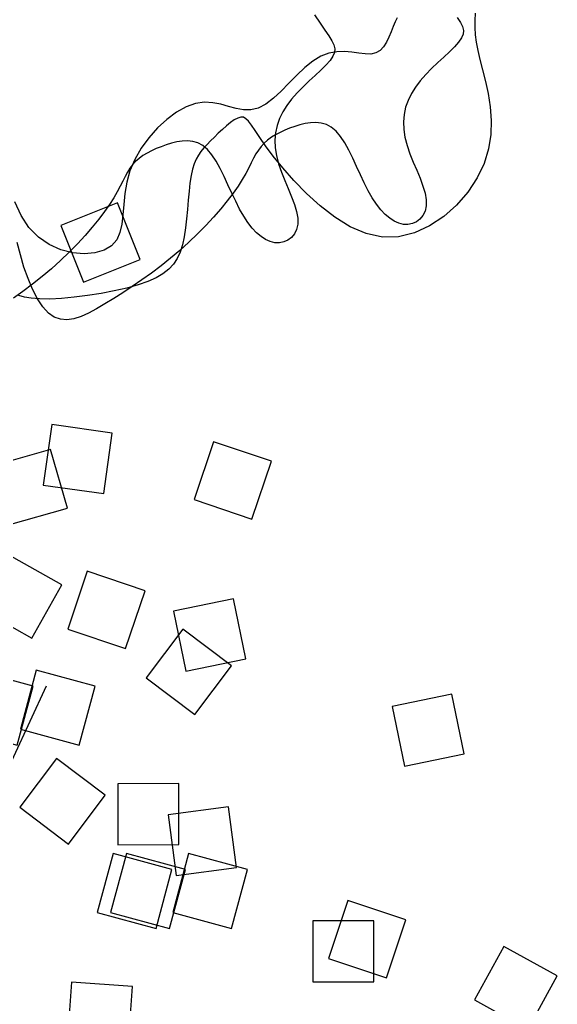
# Model space of a CAD drawing. Extents: x 41.89 to 46.57, y 11.47 to 19.19.
# Drawn here: x 46.013 to 46.353, y 17.71 to 18.333 of the extents above; entities that cross this region are included whole.
import ezdxf

# ---------------------------------------------------------------- set-up
doc = ezdxf.new("R2010")
doc.units = 0
doc.header["$LTSCALE"] = 3
doc.header["$MEASUREMENT"] = 0
doc.layers.get('0').update_dxf_attribs({"linetype": 'CONTINUOUS'})

msp = doc.modelspace()

# ---------------------------------------------------------------- linework, layer by layer
for p, q in [((46.19933, 18.33626), (46.20277, 18.33097)), ((46.30109, 18.33743), (46.30075, 18.33283)), ((46.20277, 18.33097), (46.20578, 18.3266)), ((46.25027, 18.33196), (46.24899, 18.32895)), ((46.25165, 18.33447), (46.25027, 18.33196)), ((46.28968, 18.33458), (46.29162, 18.33154)), ((46.29162, 18.33154), (46.29293, 18.3289)), ((46.30075, 18.33283), (46.30072, 18.32834)), ((46.20578, 18.3266), (46.20829, 18.32298)), ((46.2477, 18.32563), (46.24633, 18.32224)), ((46.24899, 18.32895), (46.2477, 18.32563)), ((46.29336, 18.32418), (46.29235, 18.32174)), ((46.29293, 18.3289), (46.29353, 18.32651)), ((46.29353, 18.32651), (46.29336, 18.32418)), ((46.30072, 18.32834), (46.30101, 18.32378)), ((46.30101, 18.32378), (46.30163, 18.31899)), ((46.20829, 18.32298), (46.21023, 18.31993)), ((46.21023, 18.31993), (46.21154, 18.3173)), ((46.24477, 18.31898), (46.24294, 18.31608)), ((46.24633, 18.32224), (46.24477, 18.31898)), ((46.29047, 18.31907), (46.28785, 18.31615)), ((46.29235, 18.32174), (46.29047, 18.31907)), ((46.30163, 18.31899), (46.30261, 18.31378)), ((46.20834, 18.31216), (46.20327, 18.31025)), ((46.21334, 18.31301), (46.20834, 18.31216)), ((46.21197, 18.31257), (46.21096, 18.31014)), ((46.21154, 18.3173), (46.21214, 18.3149)), ((46.21214, 18.3149), (46.21197, 18.31257)), ((46.21821, 18.31308), (46.21334, 18.31301)), ((46.22287, 18.31267), (46.21821, 18.31308)), ((46.22725, 18.31209), (46.22287, 18.31267)), ((46.2313, 18.31161), (46.22725, 18.31209)), ((46.23494, 18.31155), (46.2313, 18.31161)), ((46.2381, 18.31219), (46.23494, 18.31155)), ((46.24075, 18.31374), (46.2381, 18.31219)), ((46.24294, 18.31608), (46.24075, 18.31374)), ((46.28467, 18.313), (46.28108, 18.30965)), ((46.28785, 18.31615), (46.28467, 18.313)), ((46.30261, 18.31378), (46.30395, 18.30797)), ((46.1982, 18.30709), (46.19313, 18.30292)), ((46.20327, 18.31025), (46.1982, 18.30709)), ((46.20908, 18.30746), (46.20646, 18.30454)), ((46.21096, 18.31014), (46.20908, 18.30746)), ((46.27727, 18.30612), (46.27341, 18.30243)), ((46.28108, 18.30965), (46.27727, 18.30612)), ((46.30395, 18.30797), (46.30564, 18.30144)), ((46.19313, 18.30292), (46.18809, 18.29812)), ((46.20328, 18.30139), (46.1997, 18.29804)), ((46.20646, 18.30454), (46.20328, 18.30139)), ((46.27341, 18.30243), (46.26965, 18.2986)), ((46.30564, 18.30144), (46.30745, 18.29424)), ((46.18308, 18.29305), (46.17812, 18.28807)), ((46.18809, 18.29812), (46.18308, 18.29305)), ((46.19589, 18.29451), (46.19202, 18.29082)), ((46.1997, 18.29804), (46.19589, 18.29451)), ((46.26619, 18.29466), (46.26315, 18.29062)), ((46.26965, 18.2986), (46.26619, 18.29466)), ((46.30745, 18.29424), (46.30914, 18.28646)), ((46.17812, 18.28807), (46.17321, 18.28354)), ((46.18827, 18.28699), (46.1848, 18.28305)), ((46.19202, 18.29082), (46.18827, 18.28699)), ((46.26058, 18.28648), (46.25852, 18.28222)), ((46.26315, 18.29062), (46.26058, 18.28648)), ((46.30914, 18.28646), (46.31044, 18.2782)), ((46.12394, 18.28021), (46.11799, 18.27806)), ((46.12958, 18.281), (46.12394, 18.28021)), ((46.1349, 18.28071), (46.12958, 18.281)), ((46.13998, 18.27972), (46.1349, 18.28071)), ((46.17321, 18.28354), (46.16837, 18.27984)), ((46.1848, 18.28305), (46.18176, 18.27901)), ((46.25852, 18.28222), (46.25698, 18.27785)), ((46.11187, 18.27464), (46.10576, 18.27013)), ((46.11799, 18.27806), (46.11187, 18.27464)), ((46.14486, 18.2784), (46.13998, 18.27972)), ((46.14961, 18.27712), (46.14486, 18.2784)), ((46.15428, 18.27626), (46.14961, 18.27712)), ((46.15893, 18.2762), (46.15428, 18.27626)), ((46.16361, 18.27731), (46.15893, 18.2762)), ((46.16837, 18.27984), (46.16361, 18.27731)), ((46.1792, 18.27487), (46.17713, 18.27062)), ((46.18176, 18.27901), (46.1792, 18.27487)), ((46.25698, 18.27785), (46.25599, 18.27333)), ((46.31044, 18.2782), (46.31109, 18.26955)), ((46.10576, 18.27013), (46.09988, 18.26471)), ((46.14608, 18.26813), (46.14355, 18.26609)), ((46.14848, 18.2698), (46.14608, 18.26813)), ((46.15068, 18.27098), (46.14848, 18.2698)), ((46.15263, 18.27157), (46.15068, 18.27098)), ((46.1543, 18.27147), (46.15263, 18.27157)), ((46.15584, 18.27061), (46.1543, 18.27147)), ((46.15744, 18.26895), (46.15584, 18.27061)), ((46.1593, 18.26644), (46.15744, 18.26895)), ((46.17713, 18.27062), (46.17559, 18.26624)), ((46.19341, 18.26749), (46.19005, 18.26666)), ((46.1968, 18.26803), (46.19341, 18.26749)), ((46.20018, 18.26817), (46.1968, 18.26803)), ((46.20351, 18.26782), (46.20018, 18.26817)), ((46.20677, 18.26686), (46.20351, 18.26782)), ((46.25599, 18.27333), (46.25556, 18.26867)), ((46.25556, 18.26867), (46.25572, 18.26385)), ((46.31109, 18.26955), (46.31085, 18.26061)), ((46.09988, 18.26471), (46.0944, 18.25857)), ((46.13837, 18.26136), (46.13585, 18.25889)), ((46.14096, 18.2638), (46.13837, 18.26136)), ((46.14355, 18.26609), (46.14096, 18.2638)), ((46.16161, 18.26304), (46.1593, 18.26644)), ((46.16456, 18.25868), (46.16161, 18.26304)), ((46.1746, 18.26172), (46.17417, 18.25706)), ((46.17559, 18.26624), (46.1746, 18.26172)), ((46.17744, 18.26191), (46.17463, 18.26043)), ((46.18041, 18.26326), (46.17744, 18.26191)), ((46.18352, 18.2645), (46.18041, 18.26326)), ((46.18674, 18.26563), (46.18352, 18.2645)), ((46.19005, 18.26666), (46.18674, 18.26563)), ((46.2099, 18.2652), (46.20677, 18.26686)), ((46.2129, 18.26273), (46.2099, 18.2652)), ((46.21572, 18.2594), (46.2129, 18.26273)), ((46.25572, 18.26385), (46.2565, 18.25886)), ((46.0944, 18.25857), (46.08952, 18.25187)), ((46.10866, 18.25505), (46.10535, 18.25402)), ((46.11203, 18.25588), (46.10866, 18.25505)), ((46.11541, 18.25642), (46.11203, 18.25588)), ((46.11879, 18.25656), (46.11541, 18.25642)), ((46.12213, 18.25621), (46.11879, 18.25656)), ((46.12538, 18.25525), (46.12213, 18.25621)), ((46.12852, 18.25359), (46.12538, 18.25525)), ((46.13345, 18.2565), (46.13123, 18.25426)), ((46.13585, 18.25889), (46.13345, 18.2565)), ((46.16834, 18.25333), (46.16456, 18.25868)), ((46.16737, 18.25514), (46.16542, 18.25306)), ((46.16957, 18.25706), (46.16737, 18.25514)), ((46.172, 18.25882), (46.16957, 18.25706)), ((46.17463, 18.26043), (46.172, 18.25882)), ((46.17417, 18.25706), (46.17433, 18.25224)), ((46.21839, 18.25534), (46.21572, 18.2594)), ((46.22095, 18.25071), (46.21839, 18.25534)), ((46.2565, 18.25886), (46.25787, 18.2537)), ((46.31085, 18.26061), (46.30945, 18.25148)), ((46.08952, 18.25187), (46.08544, 18.24482)), ((46.09324, 18.24882), (46.09061, 18.24721)), ((46.09605, 18.2503), (46.09324, 18.24882)), ((46.09902, 18.25165), (46.09605, 18.2503)), ((46.10213, 18.25289), (46.09902, 18.25165)), ((46.10535, 18.25402), (46.10213, 18.25289)), ((46.12738, 18.24992), (46.12574, 18.24759)), ((46.12921, 18.25211), (46.12738, 18.24992)), ((46.13151, 18.25112), (46.12852, 18.25359)), ((46.13123, 18.25426), (46.12921, 18.25211)), ((46.13433, 18.24779), (46.13151, 18.25112)), ((46.16372, 18.25078), (46.1622, 18.24831)), ((46.16542, 18.25306), (46.16372, 18.25078)), ((46.17315, 18.24694), (46.16834, 18.25333)), ((46.17433, 18.25224), (46.17511, 18.24725)), ((46.22343, 18.24568), (46.22095, 18.25071)), ((46.25787, 18.2537), (46.25971, 18.24845)), ((46.30945, 18.25148), (46.30664, 18.24225)), ((46.08544, 18.24482), (46.08234, 18.23758)), ((46.08598, 18.24353), (46.08403, 18.24145)), ((46.08818, 18.24545), (46.08598, 18.24353)), ((46.09061, 18.24721), (46.08818, 18.24545)), ((46.1243, 18.24501), (46.12304, 18.24205)), ((46.12574, 18.24759), (46.1243, 18.24501)), ((46.137, 18.24373), (46.13433, 18.24779)), ((46.13957, 18.2391), (46.137, 18.24373)), ((46.15924, 18.24266), (46.15761, 18.23943)), ((46.16074, 18.24561), (46.15924, 18.24266)), ((46.1622, 18.24831), (46.16074, 18.24561)), ((46.17912, 18.23955), (46.17315, 18.24694)), ((46.17511, 18.24725), (46.17649, 18.24209)), ((46.22587, 18.24042), (46.22343, 18.24568)), ((46.25971, 18.24845), (46.26181, 18.24316)), ((46.26181, 18.24316), (46.26401, 18.23794)), ((46.08081, 18.2367), (46.07935, 18.234)), ((46.08234, 18.23758), (46.08034, 18.23034)), ((46.08234, 18.23918), (46.08081, 18.2367)), ((46.08403, 18.24145), (46.08234, 18.23918)), ((46.12198, 18.23861), (46.12111, 18.23458)), ((46.12304, 18.24205), (46.12198, 18.23861)), ((46.14205, 18.23407), (46.13957, 18.2391)), ((46.15761, 18.23943), (46.15575, 18.23591)), ((46.17649, 18.24209), (46.17832, 18.23684)), ((46.17832, 18.23684), (46.18042, 18.23155)), ((46.18616, 18.23152), (46.17912, 18.23955)), ((46.22829, 18.23511), (46.22587, 18.24042)), ((46.26401, 18.23794), (46.26611, 18.23285)), ((46.30664, 18.24225), (46.30224, 18.23306)), ((46.07786, 18.23105), (46.07623, 18.22782)), ((46.07935, 18.234), (46.07786, 18.23105)), ((46.08034, 18.23034), (46.07917, 18.22322)), ((46.12111, 18.23458), (46.12042, 18.22989)), ((46.14448, 18.22881), (46.14205, 18.23407)), ((46.15354, 18.23208), (46.15089, 18.2279)), ((46.15575, 18.23591), (46.15354, 18.23208)), ((46.18042, 18.23155), (46.18262, 18.22633)), ((46.19411, 18.22331), (46.18616, 18.23152)), ((46.23074, 18.22991), (46.22829, 18.23511)), ((46.26611, 18.23285), (46.26794, 18.22798)), ((46.30224, 18.23306), (46.29638, 18.22419)), ((46.07436, 18.2243), (46.07215, 18.22047)), ((46.07623, 18.22782), (46.07436, 18.2243)), ((46.11986, 18.22465), (46.11937, 18.21903)), ((46.12042, 18.22989), (46.11986, 18.22465)), ((46.14691, 18.2235), (46.14448, 18.22881)), ((46.15089, 18.2279), (46.14772, 18.22338)), ((46.18262, 18.22633), (46.18472, 18.22124)), ((46.23324, 18.225), (46.23074, 18.22991)), ((46.23583, 18.22051), (46.23324, 18.225)), ((46.26794, 18.22798), (46.26932, 18.2234)), ((46.29638, 18.22419), (46.28927, 18.21596)), ((46.01359, 18.20933), (46.00956, 18.21801)), ((46.07215, 18.22047), (46.0695, 18.21629)), ((46.07917, 18.22322), (46.0785, 18.21634)), ((46.11937, 18.21903), (46.11887, 18.21319)), ((46.14404, 18.21856), (46.13992, 18.21352)), ((46.14772, 18.22338), (46.14404, 18.21856)), ((46.14935, 18.21831), (46.14691, 18.2235)), ((46.15186, 18.21339), (46.14935, 18.21831)), ((46.18472, 18.22124), (46.18655, 18.21637)), ((46.20282, 18.21539), (46.19411, 18.22331)), ((46.2385, 18.2165), (46.23583, 18.22051)), ((46.26932, 18.2234), (46.27006, 18.2192)), ((46.27006, 18.2192), (46.27003, 18.21543)), ((46.06633, 18.21177), (46.06266, 18.20695)), ((46.0695, 18.21629), (46.06633, 18.21177)), ((46.0785, 18.21634), (46.07799, 18.20985)), ((46.11887, 18.21319), (46.11831, 18.20728)), ((46.13992, 18.21352), (46.13539, 18.20831)), ((46.15444, 18.2089), (46.15186, 18.21339)), ((46.18655, 18.21637), (46.18793, 18.21179)), ((46.18793, 18.21179), (46.18867, 18.20759)), ((46.21214, 18.2082), (46.20282, 18.21539)), ((46.24123, 18.21299), (46.2385, 18.2165)), ((46.24402, 18.21), (46.24123, 18.21299)), ((46.26929, 18.21215), (46.26793, 18.20937)), ((46.27003, 18.21543), (46.26929, 18.21215)), ((46.28927, 18.21596), (46.28112, 18.20869)), ((46.01849, 18.20173), (46.01359, 18.20933)), ((46.06266, 18.20695), (46.05853, 18.20191)), ((46.07799, 18.20985), (46.0773, 18.20385)), ((46.11831, 18.20728), (46.11762, 18.20146)), ((46.13539, 18.20831), (46.13049, 18.20302)), ((46.15711, 18.20489), (46.15444, 18.2089)), ((46.18867, 18.20759), (46.18865, 18.20383)), ((46.22193, 18.20221), (46.21214, 18.2082)), ((46.24686, 18.20756), (46.24402, 18.21)), ((46.24973, 18.20568), (46.24686, 18.20756)), ((46.25262, 18.20439), (46.24973, 18.20568)), ((46.26379, 18.20538), (46.26121, 18.20423)), ((46.26606, 18.2071), (46.26379, 18.20538)), ((46.26793, 18.20937), (46.26606, 18.2071)), ((46.28112, 18.20869), (46.27213, 18.2027)), ((46.02447, 18.19559), (46.01849, 18.20173)), ((46.05853, 18.20191), (46.054, 18.1967)), ((46.0773, 18.20385), (46.07608, 18.19848)), ((46.11762, 18.20146), (46.11674, 18.1959)), ((46.13049, 18.20302), (46.12527, 18.1977)), ((46.15984, 18.20138), (46.15711, 18.20489)), ((46.16264, 18.19839), (46.15984, 18.20138)), ((46.1879, 18.20054), (46.18655, 18.19776)), ((46.18865, 18.20383), (46.1879, 18.20054)), ((46.23201, 18.19788), (46.22193, 18.20221)), ((46.25553, 18.20372), (46.25262, 18.20439)), ((46.25842, 18.20367), (46.25553, 18.20372)), ((46.26121, 18.20423), (46.25842, 18.20367)), ((46.27213, 18.2027), (46.26252, 18.19832)), ((46.03128, 18.19092), (46.02447, 18.19559)), ((46.054, 18.1967), (46.0491, 18.19141)), ((46.07401, 18.19386), (46.07073, 18.19011)), ((46.07608, 18.19848), (46.07401, 18.19386)), ((46.11674, 18.1959), (46.1156, 18.19076)), ((46.12527, 18.1977), (46.11978, 18.19243)), ((46.16547, 18.19595), (46.16264, 18.19839)), ((46.16834, 18.19407), (46.16547, 18.19595)), ((46.17124, 18.19278), (46.16834, 18.19407)), ((46.17414, 18.19211), (46.17124, 18.19278)), ((46.1824, 18.19377), (46.17982, 18.19262)), ((46.18468, 18.19549), (46.1824, 18.19377)), ((46.18655, 18.19776), (46.18468, 18.19549)), ((46.24226, 18.19565), (46.23201, 18.19788)), ((46.25249, 18.19586), (46.24226, 18.19565)), ((46.26252, 18.19832), (46.25249, 18.19586)), ((46.01303, 18.18434), (46.01106, 18.19213)), ((46.03859, 18.18767), (46.03128, 18.19092)), ((46.04606, 18.18575), (46.03859, 18.18767)), ((46.0491, 18.19141), (46.04389, 18.18609)), ((46.06603, 18.18735), (46.06012, 18.18566)), ((46.07073, 18.19011), (46.06603, 18.18735)), ((46.11407, 18.18727), (46.10817, 18.18228)), ((46.11978, 18.19243), (46.11407, 18.18727)), ((46.1156, 18.19076), (46.11414, 18.18616)), ((46.17703, 18.19206), (46.17414, 18.19211)), ((46.17982, 18.19262), (46.17703, 18.19206)), ((46.01532, 18.17668), (46.01303, 18.18434)), ((46.0384, 18.18082), (46.03268, 18.17566)), ((46.04389, 18.18609), (46.0384, 18.18082)), ((46.05335, 18.1851), (46.04606, 18.18575)), ((46.06012, 18.18566), (46.05335, 18.1851)), ((46.10817, 18.18228), (46.10216, 18.17749)), ((46.11227, 18.18209), (46.1099, 18.17847)), ((46.11414, 18.18616), (46.11227, 18.18209)), ((46.01791, 18.16937), (46.01532, 18.17668)), ((46.03268, 18.17566), (46.02679, 18.17067)), ((46.10216, 18.17749), (46.09607, 18.1729)), ((46.10695, 18.17527), (46.10332, 18.17242)), ((46.1099, 18.17847), (46.10695, 18.17527)), ((46.02076, 18.1626), (46.01791, 18.16937)), ((46.02679, 18.17067), (46.02077, 18.16588)), ((46.08997, 18.16852), (46.08391, 18.16438)), ((46.09607, 18.1729), (46.08997, 18.16852)), ((46.09893, 18.16986), (46.09369, 18.16754)), ((46.10332, 18.17242), (46.09893, 18.16986)), ((46.02077, 18.16588), (46.01468, 18.16129)), ((46.02387, 18.15658), (46.02076, 18.1626)), ((46.07248, 18.1616), (46.06413, 18.15999)), ((46.08037, 18.16342), (46.07248, 18.1616)), ((46.08391, 18.16438), (46.07796, 18.16047)), ((46.08751, 18.16541), (46.08037, 18.16342)), ((46.09369, 18.16754), (46.08751, 18.16541)), ((46.01468, 18.16129), (46.00858, 18.15692)), ((46.01557, 18.15769), (46.01208, 18.15863)), ((46.01988, 18.15692), (46.01557, 18.15769)), ((46.02521, 18.15647), (46.01988, 18.15692)), ((46.02721, 18.15151), (46.02387, 18.15658)), ((46.03168, 18.15643), (46.02521, 18.15647)), ((46.03908, 18.15681), (46.03168, 18.15643)), ((46.04715, 18.15755), (46.03908, 18.15681)), ((46.05559, 18.15863), (46.04715, 18.15755)), ((46.06413, 18.15999), (46.05559, 18.15863)), ((46.07217, 18.15681), (46.06659, 18.15341)), ((46.07796, 18.16047), (46.07217, 18.15681)), ((46.03074, 18.1476), (46.02721, 18.15151)), ((46.06128, 18.1503), (46.05622, 18.1476)), ((46.06659, 18.15341), (46.06128, 18.1503)), ((46.03447, 18.145), (46.03074, 18.1476)), ((46.03839, 18.14361), (46.03447, 18.145)), ((46.04251, 18.14332), (46.03839, 18.14361)), ((46.04685, 18.14398), (46.04251, 18.14332)), ((46.05142, 18.14545), (46.04685, 18.14398)), ((46.05622, 18.1476), (46.05142, 18.14545)), ((45.85705, 17.53925, 0.74455), (46.02952, 17.91152, 0.97167))]:
    msp.add_line(p, q)
for points in [[(46.05305, 18.16708, 1.12194), (46.08889, 18.18154, 1.09462), (46.07443, 18.21737, 1.0673), (46.0386, 18.20292, 1.09462)], [(46.02754, 18.03873, 1.14756), (46.0658, 18.03337, 1.12024), (46.07116, 18.07164, 1.09291), (46.03289, 18.077, 1.12024)], [(46.12303, 18.02949, 1.11511), (46.15965, 18.01717, 1.08779), (46.17197, 18.0538, 1.06047), (46.13534, 18.06611, 1.08779)], [(46.00562, 18.01352, 0.99417), (46.04277, 18.02413, 0.96684), (46.03215, 18.06129, 0.93952), (45.995, 18.05067, 0.96684)], [(45.98661, 17.96079, 1.18684), (46.02026, 17.94179, 1.15951), (46.03925, 17.97544, 1.13219), (46.0056, 17.99444, 1.15951)], [(46.04306, 17.94751, 0.86238), (46.07968, 17.9352, 0.83505), (46.092, 17.97182, 0.80773), (46.05537, 17.98414, 0.83505)], [(46.11786, 17.92097, 1.01095), (46.1557, 17.92879, 0.98362), (46.14788, 17.96663, 0.9563), (46.11004, 17.95882, 0.98362)], [(46.09261, 17.91669, 1.112), (46.12347, 17.89343, 1.08467), (46.14673, 17.92428, 1.05735), (46.11588, 17.94754, 1.08467)], [(45.97373, 17.8842, 0.61989), (46.01105, 17.87415, 0.59256), (46.02109, 17.91147, 0.56524), (45.98378, 17.92151, 0.59256)], [(46.01301, 17.8842, 1.2005), (46.05032, 17.87415, 1.17317), (46.06037, 17.91147, 1.14585), (46.02306, 17.92151, 1.17317)], [(46.25626, 17.86067, 1.0007), (46.2941, 17.86848, 0.97338), (46.28628, 17.90633, 0.94605), (46.24844, 17.89851, 0.97338)], [(46.01264, 17.83471, 0.85926), (46.0435, 17.81145, 0.83194), (46.06676, 17.8423, 0.80461), (46.03591, 17.86557, 0.83194)], [(46.07475, 17.81102, 0.70869), (46.11339, 17.8111, 0.68136), (46.11332, 17.84974, 0.65404), (46.07468, 17.84966, 0.68136)], [(46.11163, 17.79164, 1.05193), (46.14994, 17.79669, 1.02461), (46.14489, 17.83499, 0.99728), (46.10659, 17.82995, 1.02461)], [(46.06167, 17.76808, 1.44299), (46.09898, 17.75803, 1.41566), (46.10902, 17.79534, 1.38834), (46.07171, 17.80539, 1.41566)], [(46.0702, 17.76808, 0.60964), (46.10752, 17.75803, 0.58232), (46.11756, 17.79534, 0.555), (46.08025, 17.80539, 0.58232)], [(46.10948, 17.76808, 1.19025), (46.14679, 17.75803, 1.16293), (46.15684, 17.79534, 1.13561), (46.11953, 17.80539, 1.16293)], [(46.2082, 17.73894, 1.02631), (46.2449, 17.72683, 0.99899), (46.25701, 17.76353, 0.97167), (46.22031, 17.77564, 0.99899)], [(46.19826, 17.72421, 0.69844), (46.2369, 17.72428, 0.67112), (46.23682, 17.76292, 0.64379), (46.19818, 17.76285, 0.67112)], [(46.3005, 17.71278, 0.99387), (46.33434, 17.69412, 0.96655), (46.353, 17.72795, 0.93922), (46.31917, 17.74661, 0.96655)], [(46.04273, 17.68556, 0.74967), (46.08128, 17.68283, 0.72235), (46.08401, 17.72137, 0.69502), (46.04546, 17.7241, 0.72235)]]:
    msp.add_3dface(points)

doc.saveas('drawing.dxf')
